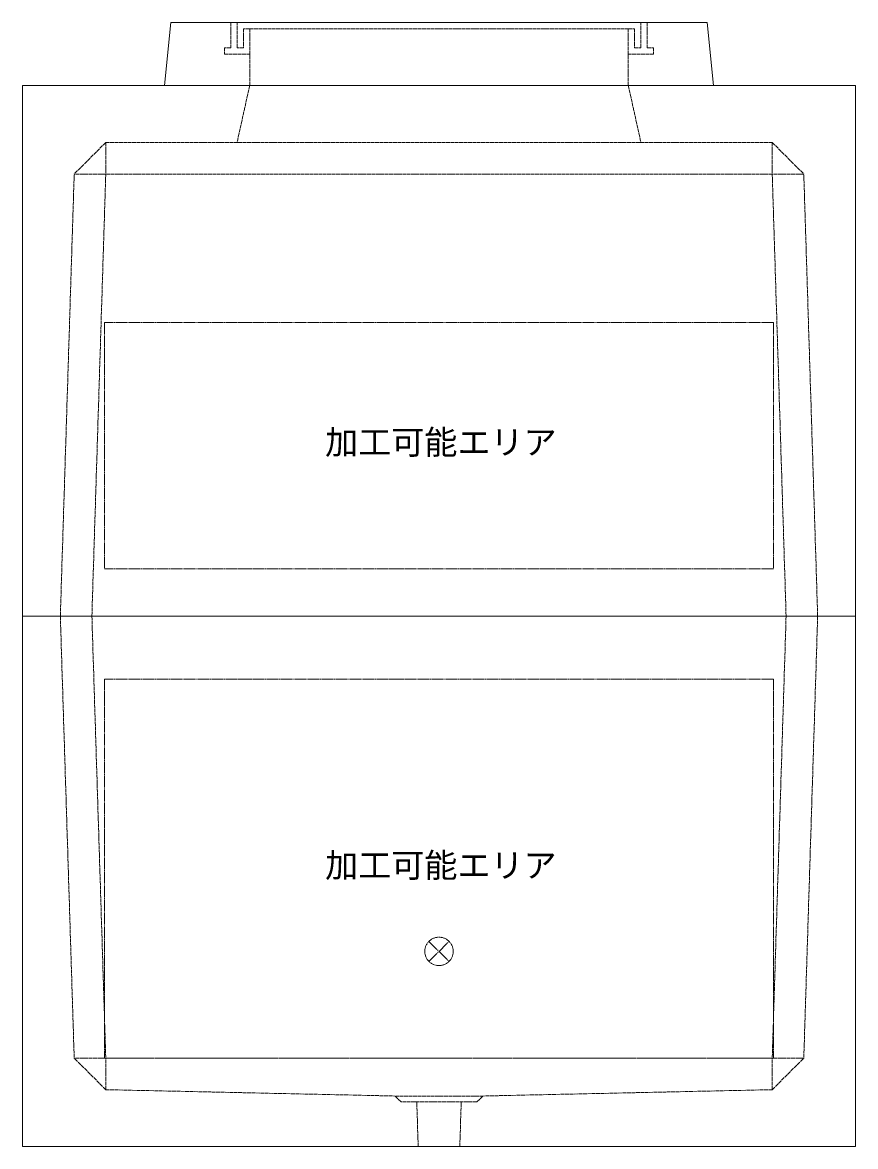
# Model space of a CAD drawing. Units: millimetres, scale not verified. Extents: x -4455 to 4455, y -3150 to 3150.
# Drawn here: x -705 to 615, y -1930 to -150 of the extents above; entities that cross this region are included whole.
import ezdxf
from ezdxf.enums import TextEntityAlignment as Align

# ---------------------------------------------------------------- set-up
doc = ezdxf.new("R2010")
doc.units = ezdxf.units.MM
doc.header["$LTSCALE"] = 20
doc.linetypes.add('LONG_DASHED1', pattern=[7, 6, -1])
doc.linetypes.add('LONG_DOUBLE_CHAIN', pattern=[21.8, 18, -1, 0.6, -0.6, 0.6, -1])
for name, color, linetype, lineweight in [('0-7_D-STR', 7, 'LONG_DASHED1', 9), ('0-A_D-STR-STR4', 134, 'LONG_DASHED1', 9), ('0-B_D-STR-STR5', 1, 'LONG_DOUBLE_CHAIN', 9)]:
    doc.layers.add(name, color=color, linetype=linetype, lineweight=lineweight)
doc.styles.add('ＭＳ ゴシック', font='')
doc.styles.get('ＭＳ ゴシック').set_extended_font_data('MS Gothic')

# ---------------------------------------------------------------- blocks, each defined once
blk = doc.blocks.new('A$C019679C0')
at = {"layer": '0-7_D-STR', "linetype": 'Continuous'}
for p, q in [((-8700, 0), (-8500, 2000)), ((8500, 2000), (-8500, 2000)), ((8700, 0), (8500, 2000)), ((-8700, 0), (8700, 0))]:
    blk.add_line(p, q, dxfattribs=at)
at = {"layer": '0-7_D-STR'}
for p, q in [((-6000, 0), (-6000, 1800)), ((6000, 1800), (6000, 0))]:
    blk.add_line(p, q, dxfattribs=at)
at = {"layer": '0-A_D-STR-STR4'}
for points in [[(-6600, 2000), (-6600, 1200), (-6800, 1200), (-6800, 1000), (-6000, 1000)], [(-6000, 1800), (-6200, 1800), (-6200, 1200), (-6400, 1200), (-6400, 2000)], [(-6000, 1800), (6000, 1800), (6200, 1800)], [(6600, 2000), (6600, 1200), (6800, 1200), (6800, 1000), (6000, 1000)], [(6200, 1800), (6200, 1200), (6400, 1200), (6400, 2000)]]:
    blk.add_lwpolyline(points, dxfattribs=at)
blk = doc.blocks.new('A$C45274212')
at = {"layer": '0-7_D-STR'}
for p, q in [((-6000, 16800), (-6400, 15000)), ((6000, 16800), (6400, 15000)), ((-10560, 15000), (-11560, 14000)), ((10560, 15000), (-10560, 15000)), ((-10560, 15000), (-10560, 14000)), ((10560, 15000), (11560, 14000)), ((10560, 15000), (10560, 14000)), ((-12000, 0), (-11560, 14000)), ((11560, 14000), (-11560, 14000)), ((-11000, 0), (-10560, 14000)), ((11000, 0), (10560, 14000)), ((12000, 0), (11560, 14000))]:
    blk.add_line(p, q, dxfattribs=at)
at = {"layer": '0-7_D-STR', "linetype": 'Continuous'}
for p in [(13200, 16800), (-13200, 0)]:
    blk.add_line(p, (13200, 0), dxfattribs=at)
blk.add_lwpolyline([(-13200, 0), (-13200, 16800), (13200, 16800)], dxfattribs=at)
at = {"layer": '0-B_D-STR-STR5'}
for p, q in [((-10600, 9300), (-10600, 1500)), ((10600, 9300), (-10600, 9300))]:
    blk.add_line(p, q, dxfattribs=at)
blk.add_lwpolyline([(10600, 9300), (10600, 1500), (-10600, 1500)], dxfattribs=at)
blk = doc.blocks.new('A$C657431FA')
at = {"layer": '0-7_D-STR', "linetype": 'Continuous'}
for p, q in [((-13200, 0), (13200, 0)), ((-13200, -16800), (-13200, 0)), ((13200, -16800), (13200, 0)), ((-13200, -16800), (13200, -16800))]:
    blk.add_line(p, q, dxfattribs=at)
at = {"layer": '0-7_D-STR'}
for p, q in [((-12000, 0), (-11560, -14000)), ((-11000, 0), (-10560, -14000)), ((11000, 0), (10560, -14000)), ((12000, 0), (11560, -14000)), ((-10560, -15000), (-11560, -14000)), ((11560, -14000), (-11560, -14000)), ((-10560, -15000), (-10560, -14000)), ((10560, -15000), (11560, -14000)), ((10560, -15000), (10560, -14000)), ((-10560, -15000), (-1400, -15200)), ((-1200, -15380), (-1400, -15200)), ((1400, -15200), (-1400, -15200)), ((1200, -15380), (1400, -15200)), ((10560, -15000), (1400, -15200)), ((1200, -15380), (-1200, -15380)), ((-659.7, -16800), (-705, -15380)), ((659.7, -16800), (705, -15380))]:
    blk.add_line(p, q, dxfattribs=at)
at = {"layer": '0-B_D-STR-STR5'}
for p, q in [((10600, -2000), (10600, -14000)), ((10600, -14000), (-10600, -14000))]:
    blk.add_line(p, q, dxfattribs=at)
blk.add_lwpolyline([(10600, -2000), (-10600, -2000), (-10600, -14000)], dxfattribs=at)
blk = doc.blocks.new('A$C1C640AAB')
at = {"layer": '0-B_D-STR-STR5'}
for p, q in [((-318.2, -318.2), (318.2, 318.2)), ((-318.2, 318.2), (318.2, -318.2))]:
    blk.add_line(p, q, dxfattribs=at)
blk.add_circle((0, 0), 450, dxfattribs=at)
blk = doc.blocks.new('A$C1b4d5367')
at = {"layer": '0-7_D-STR'}
blk.add_blockref('A$C657431FA', (0, 0), dxfattribs=at)
at = {"layer": '0-B_D-STR-STR5'}
blk.add_blockref('A$C1C640AAB', (0, -10620), dxfattribs=at)

msp = doc.modelspace()

# ---------------------------------------------------------------- block references
at = {"layer": '0-7_D-STR', "xscale": 0.05, "yscale": 0.05}
for name, p in [('A$C019679C0', (-45, -250)), ('A$C45274212', (-45, -1090)), ('A$C1b4d5367', (-45, -1090))]:
    msp.add_blockref(name, p, dxfattribs=at)

# ---------------------------------------------------------------- texts
at = {"layer": '0-B_D-STR-STR5', "style": 'ＭＳ ゴシック'}
for p in [(-225.48, -845.35), (-225.48, -1515.35)]:
    msp.add_text('加工可能エリア', height=38.42, dxfattribs=at).set_placement(p, align=Align.BOTTOM_LEFT)

doc.saveas('drawing.dxf')
